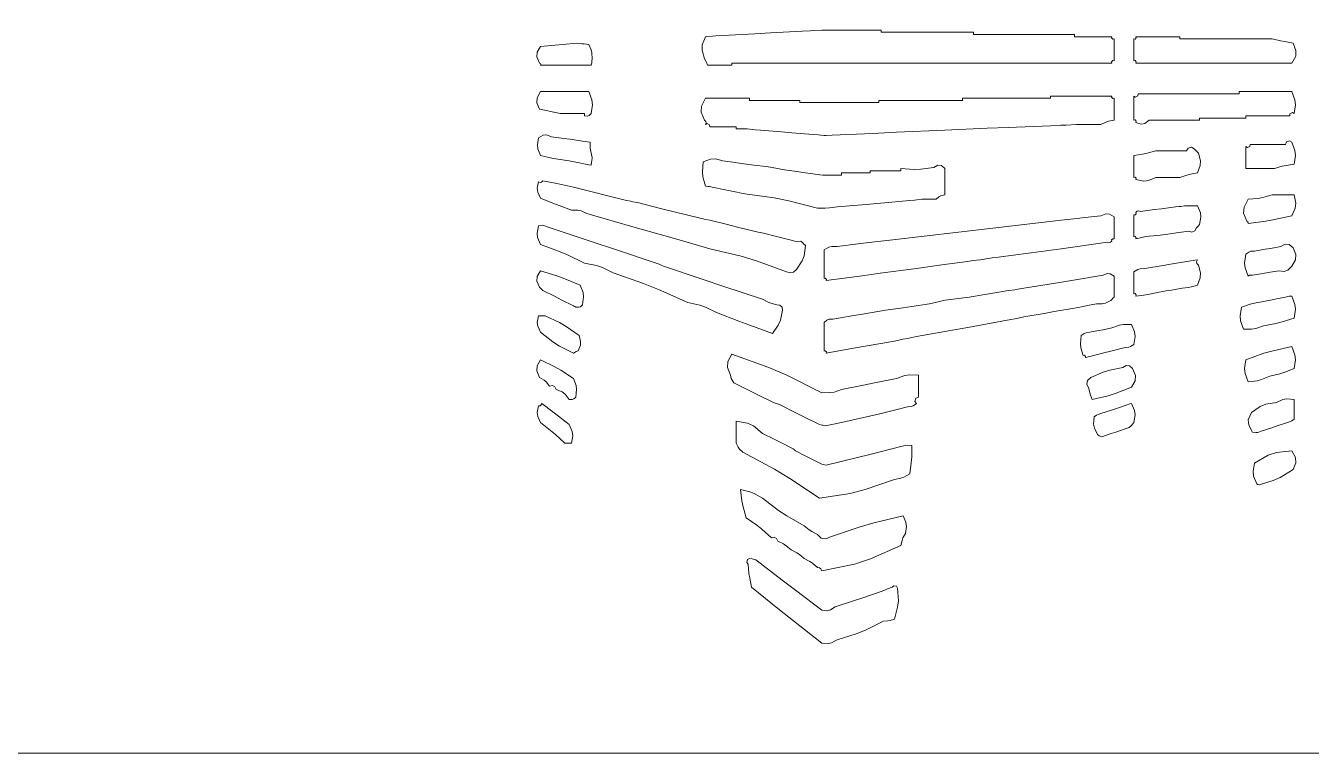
# Model space of a CAD drawing. Header units: millimetres. Extents: x 1333 to 359964, y -52803 to -5704.
# Drawn here: x 178313.28 to 178327.3, y -26401.55 to -26393.61 of the extents above; entities that cross this region are included whole.
import ezdxf

# ---------------------------------------------------------------- set-up
doc = ezdxf.new("R2010")
doc.units = ezdxf.units.MM
doc.header["$LTSCALE"] = 0.5
doc.layers.add('图框', color=7, linetype='Continuous', lineweight=18)
doc.layers.add('标注线', color=3, linetype='Continuous', lineweight=18)
doc.layers.add('打印', color=7, linetype='Continuous', lineweight=15, plot=False)
doc.layers.add('打印-禁用', color=7, linetype='Continuous', lineweight=15, plot=False)

# ---------------------------------------------------------------- blocks, each defined once
blk = doc.blocks.new('GZDEH零件A3图框V01版')
at = {"lineweight": 5}
for p, q in [((3130.106, -1838.586), (3129.761, -1838.605)), ((3130.193, -1838.581), (3130.106, -1838.586)), ((3130.236, -1838.579), (3130.193, -1838.581)), ((3130.322, -1838.574), (3130.236, -1838.579)), ((3130.581, -1838.574), (3130.322, -1838.574)), ((3130.71, -1838.574), (3130.581, -1838.574)), ((3130.969, -1838.574), (3130.71, -1838.574)), ((3130.969, -1838.584), (3130.969, -1838.574)), ((3130.969, -1838.588), (3130.969, -1838.584)), ((3130.969, -1838.598), (3130.969, -1838.588)), ((3127.65, -1838.718), (3127.491, -1838.732)), ((3127.702, -1838.723), (3127.65, -1838.718)), ((3127.729, -1838.725), (3127.702, -1838.723)), ((3127.781, -1838.73), (3127.729, -1838.725)), ((3127.806, -1838.789), (3127.781, -1838.73)), ((3129.052, -1838.646), (3129.018, -1838.736)), ((3129.128, -1838.64), (3129.052, -1838.646)), ((3129.167, -1838.638), (3129.128, -1838.64)), ((3129.243, -1838.634), (3129.167, -1838.638)), ((3129.589, -1838.615), (3129.243, -1838.634)), ((3129.761, -1838.605), (3129.589, -1838.615)), ((3131.372, -1838.598), (3130.969, -1838.598)), ((3131.573, -1838.598), (3131.372, -1838.598)), ((3131.976, -1838.598), (3131.573, -1838.598)), ((3131.976, -1838.608), (3131.976, -1838.598)), ((3131.976, -1838.612), (3131.976, -1838.608)), ((3131.976, -1838.622), (3131.976, -1838.612)), ((3132.417, -1838.622), (3131.976, -1838.622)), ((3132.637, -1838.622), (3132.417, -1838.622)), ((3133.078, -1838.622), (3132.637, -1838.622)), ((3133.078, -1838.631), (3133.078, -1838.622)), ((3133.078, -1838.636), (3133.078, -1838.631)), ((3133.078, -1838.646), (3133.078, -1838.636)), ((3133.241, -1838.646), (3133.078, -1838.646)), ((3133.323, -1838.646), (3133.241, -1838.646)), ((3133.486, -1838.646), (3133.323, -1838.646)), ((3133.483, -1838.659), (3133.486, -1838.646)), ((3133.496, -1838.672), (3133.483, -1838.659)), ((3133.51, -1838.67), (3133.496, -1838.672)), ((3133.51, -1838.766), (3133.51, -1838.67)), ((3133.739, -1838.672), (3133.725, -1838.67)), ((3133.725, -1838.67), (3133.725, -1838.766)), ((3133.752, -1838.659), (3133.739, -1838.672)), ((3133.941, -1838.646), (3133.749, -1838.646)), ((3133.749, -1838.646), (3133.752, -1838.659)), ((3134.037, -1838.646), (3133.941, -1838.646)), ((3134.229, -1838.646), (3134.037, -1838.646)), ((3134.229, -1838.655), (3134.229, -1838.646)), ((3134.229, -1838.66), (3134.229, -1838.655)), ((3134.229, -1838.67), (3134.229, -1838.66)), ((3134.631, -1838.67), (3134.229, -1838.67)), ((3134.833, -1838.67), (3134.631, -1838.67)), ((3135.235, -1838.67), (3134.833, -1838.67)), ((3135.326, -1838.69), (3135.235, -1838.67)), ((3135.372, -1838.699), (3135.326, -1838.69)), ((3135.463, -1838.718), (3135.372, -1838.699)), ((3135.495, -1838.798), (3135.463, -1838.718)), ((3127.217, -1838.815), (3127.213, -1838.867)), ((3127.213, -1838.867), (3127.242, -1838.933)), ((3127.254, -1838.754), (3127.217, -1838.815)), ((3127.412, -1838.739), (3127.254, -1838.754)), ((3127.491, -1838.732), (3127.412, -1838.739)), ((3127.813, -1838.822), (3127.806, -1838.789)), ((3127.817, -1838.886), (3127.813, -1838.822)), ((3129.018, -1838.736), (3129.016, -1838.793)), ((3129.016, -1838.793), (3129.04, -1838.886)), ((3133.51, -1838.814), (3133.51, -1838.766)), ((3133.51, -1838.909), (3133.51, -1838.814)), ((3133.725, -1838.766), (3133.725, -1838.814)), ((3133.725, -1838.814), (3133.725, -1838.909)), ((3135.451, -1838.933), (3135.492, -1838.857)), ((3135.492, -1838.857), (3135.495, -1838.798)), ((3127.242, -1838.933), (3127.251, -1838.939)), ((3127.251, -1838.939), (3127.256, -1838.947)), ((3127.256, -1838.947), (3127.254, -1838.957)), ((3127.254, -1838.957), (3127.475, -1838.957)), ((3127.475, -1838.957), (3127.585, -1838.957)), ((3127.585, -1838.957), (3127.805, -1838.957)), ((3127.805, -1838.957), (3127.811, -1838.929)), ((3127.811, -1838.929), (3127.814, -1838.914)), ((3127.814, -1838.914), (3127.817, -1838.886)), ((3129.04, -1838.886), (3129.056, -1838.913)), ((3129.056, -1838.913), (3129.063, -1838.928)), ((3129.063, -1838.928), (3129.076, -1838.957)), ((3129.076, -1838.957), (3129.181, -1838.957)), ((3129.181, -1838.957), (3129.234, -1838.957)), ((3129.234, -1838.957), (3129.339, -1838.957)), ((3129.339, -1838.943), (3129.339, -1838.933)), ((3129.339, -1838.933), (3130.998, -1838.933)), ((3129.339, -1838.948), (3129.339, -1838.943)), ((3129.339, -1838.957), (3129.339, -1838.948)), ((3130.998, -1838.933), (3131.827, -1838.933)), ((3131.827, -1838.933), (3133.486, -1838.933)), ((3133.483, -1838.92), (3133.496, -1838.907)), ((3133.486, -1838.933), (3133.483, -1838.92)), ((3133.496, -1838.907), (3133.51, -1838.909)), ((3133.725, -1838.909), (3133.739, -1838.907)), ((3133.739, -1838.907), (3133.752, -1838.92)), ((3133.752, -1838.92), (3133.749, -1838.933)), ((3133.749, -1838.933), (3134.43, -1838.933)), ((3134.43, -1838.933), (3134.77, -1838.933)), ((3134.77, -1838.933), (3135.451, -1838.933)), ((3127.254, -1839.245), (3127.216, -1839.312)), ((3127.465, -1839.245), (3127.254, -1839.245)), ((3127.57, -1839.245), (3127.465, -1839.245)), ((3127.781, -1839.245), (3127.57, -1839.245)), ((3127.814, -1839.336), (3127.781, -1839.245)), ((3133.771, -1839.29), (3133.744, -1839.304)), ((3133.773, -1839.269), (3133.771, -1839.29)), ((3134.214, -1839.269), (3133.773, -1839.269)), ((3134.435, -1839.269), (3134.214, -1839.269)), ((3134.876, -1839.269), (3134.435, -1839.269)), ((3135.106, -1839.245), (3134.876, -1839.245)), ((3134.876, -1839.245), (3134.876, -1839.255)), ((3134.876, -1839.255), (3134.876, -1839.259)), ((3134.876, -1839.259), (3134.876, -1839.269)), ((3135.221, -1839.245), (3135.106, -1839.245)), ((3135.451, -1839.245), (3135.221, -1839.245)), ((3135.483, -1839.336), (3135.451, -1839.245)), ((3127.216, -1839.312), (3127.213, -1839.366)), ((3127.213, -1839.366), (3127.242, -1839.437)), ((3127.805, -1839.485), (3127.819, -1839.389)), ((3127.819, -1839.389), (3127.814, -1839.336)), ((3129.008, -1839.402), (3129.004, -1839.467)), ((3129.052, -1839.317), (3129.008, -1839.402)), ((3129.243, -1839.317), (3129.052, -1839.317)), ((3129.339, -1839.317), (3129.243, -1839.317)), ((3129.531, -1839.317), (3129.339, -1839.317)), ((3129.531, -1839.327), (3129.531, -1839.317)), ((3129.531, -1839.331), (3129.531, -1839.327)), ((3129.531, -1839.341), (3129.531, -1839.331)), ((3129.752, -1839.341), (3129.531, -1839.341)), ((3129.862, -1839.341), (3129.752, -1839.341)), ((3130.082, -1839.341), (3129.862, -1839.341)), ((3130.082, -1839.351), (3130.082, -1839.341)), ((3130.082, -1839.355), (3130.082, -1839.351)), ((3130.082, -1839.365), (3130.082, -1839.355)), ((3130.427, -1839.365), (3130.082, -1839.365)), ((3130.6, -1839.365), (3130.427, -1839.365)), ((3130.945, -1839.365), (3130.6, -1839.365)), ((3131.309, -1839.341), (3130.945, -1839.341)), ((3130.945, -1839.341), (3130.945, -1839.351)), ((3130.945, -1839.351), (3130.945, -1839.355)), ((3130.945, -1839.355), (3130.945, -1839.365)), ((3131.492, -1839.341), (3131.309, -1839.341)), ((3131.856, -1839.341), (3131.492, -1839.341)), ((3132.239, -1839.317), (3131.856, -1839.317)), ((3131.856, -1839.317), (3131.856, -1839.327)), ((3131.856, -1839.327), (3131.856, -1839.331)), ((3131.856, -1839.331), (3131.856, -1839.341)), ((3132.431, -1839.317), (3132.239, -1839.317)), ((3132.815, -1839.317), (3132.431, -1839.317)), ((3133.083, -1839.293), (3132.815, -1839.293)), ((3132.815, -1839.293), (3132.815, -1839.303)), ((3132.815, -1839.303), (3132.815, -1839.307)), ((3132.815, -1839.307), (3132.815, -1839.317)), ((3133.217, -1839.293), (3133.083, -1839.293)), ((3133.486, -1839.293), (3133.217, -1839.293)), ((3133.483, -1839.306), (3133.486, -1839.293)), ((3133.496, -1839.319), (3133.483, -1839.306)), ((3133.51, -1839.317), (3133.496, -1839.319)), ((3133.51, -1839.413), (3133.51, -1839.317)), ((3133.51, -1839.461), (3133.51, -1839.413)), ((3133.744, -1839.304), (3133.725, -1839.293)), ((3133.725, -1839.293), (3133.725, -1839.398)), ((3133.725, -1839.398), (3133.725, -1839.451)), ((3135.475, -1839.485), (3135.489, -1839.389)), ((3135.489, -1839.389), (3135.483, -1839.336)), ((3127.242, -1839.437), (3127.333, -1839.455)), ((3127.333, -1839.455), (3127.379, -1839.465)), ((3127.379, -1839.465), (3127.47, -1839.485)), ((3127.47, -1839.485), (3127.575, -1839.485)), ((3127.575, -1839.485), (3127.628, -1839.485)), ((3127.628, -1839.485), (3127.733, -1839.485)), ((3127.733, -1839.485), (3127.733, -1839.494)), ((3127.733, -1839.494), (3127.733, -1839.499)), ((3127.733, -1839.499), (3127.733, -1839.509)), ((3127.733, -1839.509), (3127.764, -1839.512)), ((3127.764, -1839.512), (3127.783, -1839.506)), ((3127.783, -1839.506), (3127.805, -1839.485)), ((3129.004, -1839.467), (3129.04, -1839.557)), ((3129.04, -1839.557), (3129.055, -1839.569)), ((3129.055, -1839.569), (3129.059, -1839.586)), ((3133.42, -1839.578), (3133.45, -1839.568)), ((3133.45, -1839.568), (3133.51, -1839.557)), ((3133.51, -1839.557), (3133.51, -1839.461)), ((3133.725, -1839.451), (3133.725, -1839.557)), ((3133.725, -1839.557), (3133.739, -1839.554)), ((3133.739, -1839.554), (3133.752, -1839.567)), ((3133.752, -1839.567), (3133.749, -1839.581)), ((3133.846, -1839.591), (3133.893, -1839.557)), ((3133.893, -1839.557), (3134.114, -1839.557)), ((3134.114, -1839.557), (3134.224, -1839.557)), ((3134.224, -1839.557), (3134.444, -1839.557)), ((3134.444, -1839.542), (3134.444, -1839.533)), ((3134.444, -1839.533), (3134.646, -1839.533)), ((3134.444, -1839.547), (3134.444, -1839.542)), ((3134.444, -1839.557), (3134.444, -1839.547)), ((3134.646, -1839.533), (3134.746, -1839.533)), ((3134.746, -1839.533), (3134.948, -1839.533)), ((3134.948, -1839.518), (3134.948, -1839.509)), ((3134.948, -1839.509), (3135.139, -1839.509)), ((3134.948, -1839.523), (3134.948, -1839.518)), ((3134.948, -1839.533), (3134.948, -1839.523)), ((3135.139, -1839.509), (3135.235, -1839.509)), ((3135.235, -1839.509), (3135.427, -1839.509)), ((3135.427, -1839.509), (3135.429, -1839.487)), ((3135.429, -1839.487), (3135.457, -1839.474)), ((3135.457, -1839.474), (3135.475, -1839.485)), ((3129.059, -1839.586), (3129.052, -1839.605)), ((3129.052, -1839.605), (3129.07, -1839.594)), ((3129.07, -1839.594), (3129.097, -1839.607)), ((3129.097, -1839.607), (3129.1, -1839.629)), ((3129.1, -1839.629), (3129.215, -1839.629)), ((3129.215, -1839.629), (3129.272, -1839.629)), ((3129.272, -1839.629), (3129.387, -1839.629)), ((3129.387, -1839.629), (3129.387, -1839.638)), ((3129.387, -1839.638), (3129.387, -1839.643)), ((3129.387, -1839.643), (3129.387, -1839.652)), ((3129.387, -1839.652), (3129.435, -1839.652)), ((3129.435, -1839.652), (3129.459, -1839.652)), ((3129.459, -1839.652), (3129.507, -1839.652)), ((3129.507, -1839.652), (3129.565, -1839.657)), ((3129.565, -1839.657), (3129.593, -1839.66)), ((3129.593, -1839.66), (3129.651, -1839.664)), ((3129.651, -1839.664), (3129.881, -1839.684)), ((3129.881, -1839.684), (3129.996, -1839.693)), ((3129.996, -1839.693), (3130.226, -1839.712)), ((3130.226, -1839.712), (3130.284, -1839.717)), ((3130.346, -1839.724), (3130.873, -1839.7)), ((3130.873, -1839.7), (3131.137, -1839.688)), ((3131.137, -1839.688), (3131.664, -1839.664)), ((3131.664, -1839.664), (3132.124, -1839.645)), ((3132.124, -1839.645), (3132.354, -1839.636)), ((3132.354, -1839.636), (3132.815, -1839.617)), ((3132.815, -1839.617), (3132.93, -1839.612)), ((3132.93, -1839.612), (3132.987, -1839.609)), ((3132.987, -1839.609), (3133.102, -1839.605)), ((3133.102, -1839.605), (3133.208, -1839.605)), ((3133.208, -1839.605), (3133.26, -1839.605)), ((3133.26, -1839.605), (3133.366, -1839.605)), ((3133.366, -1839.605), (3133.42, -1839.578)), ((3133.749, -1839.581), (3133.805, -1839.598)), ((3133.805, -1839.598), (3133.846, -1839.591)), ((3127.23, -1839.748), (3127.218, -1839.825)), ((3127.218, -1839.825), (3127.223, -1839.869)), ((3127.28, -1839.719), (3127.23, -1839.748)), ((3127.32, -1839.715), (3127.28, -1839.719)), ((3127.374, -1839.736), (3127.32, -1839.715)), ((3127.508, -1839.756), (3127.374, -1839.736)), ((3127.575, -1839.765), (3127.508, -1839.756)), ((3127.709, -1839.784), (3127.575, -1839.765)), ((3127.743, -1839.789), (3127.709, -1839.784)), ((3127.76, -1839.792), (3127.743, -1839.789)), ((3127.793, -1839.796), (3127.76, -1839.792)), ((3127.796, -1839.864), (3127.793, -1839.796)), ((3130.284, -1839.717), (3130.312, -1839.72)), ((3130.312, -1839.72), (3130.37, -1839.724)), ((3130.356, -1839.724), (3130.346, -1839.724)), ((3130.36, -1839.724), (3130.356, -1839.724)), ((3130.37, -1839.724), (3130.36, -1839.724)), ((3134.354, -1839.852), (3134.318, -1839.862)), ((3134.384, -1839.868), (3134.354, -1839.852)), ((3134.966, -1839.855), (3134.948, -1839.844)), ((3134.948, -1839.844), (3134.948, -1839.94)), ((3134.993, -1839.842), (3134.966, -1839.855)), ((3134.996, -1839.82), (3134.993, -1839.842)), ((3135.149, -1839.82), (3134.996, -1839.82)), ((3135.226, -1839.82), (3135.149, -1839.82)), ((3135.379, -1839.82), (3135.226, -1839.82)), ((3135.39, -1839.792), (3135.379, -1839.82)), ((3135.426, -1839.78), (3135.39, -1839.792)), ((3135.451, -1839.796), (3135.426, -1839.78)), ((3135.483, -1839.887), (3135.451, -1839.796)), ((3127.223, -1839.869), (3127.254, -1839.94)), ((3127.254, -1839.94), (3127.377, -1839.97)), ((3127.377, -1839.97), (3127.44, -1839.982)), ((3127.44, -1839.982), (3127.566, -1840)), ((3127.801, -1839.898), (3127.796, -1839.864)), ((3127.817, -1839.964), (3127.801, -1839.898)), ((3127.812, -1839.998), (3127.817, -1839.964)), ((3129.108, -1839.98), (3129.028, -1840.012)), ((3129.16, -1839.977), (3129.108, -1839.98)), ((3129.243, -1840), (3129.16, -1839.977)), ((3133.822, -1839.926), (3133.725, -1839.94)), ((3133.725, -1839.94), (3133.725, -1840.036)), ((3133.87, -1839.917), (3133.822, -1839.926)), ((3133.965, -1839.892), (3133.87, -1839.917)), ((3134.099, -1839.892), (3133.965, -1839.892)), ((3134.166, -1839.892), (3134.099, -1839.892)), ((3134.301, -1839.892), (3134.166, -1839.892)), ((3134.318, -1839.862), (3134.301, -1839.892)), ((3134.404, -1839.887), (3134.384, -1839.868)), ((3134.413, -1839.897), (3134.404, -1839.887)), ((3134.432, -1839.916), (3134.413, -1839.897)), ((3134.454, -1840), (3134.432, -1839.916)), ((3134.948, -1839.94), (3134.948, -1839.988)), ((3134.948, -1839.988), (3134.948, -1840.084)), ((3135.475, -1840.036), (3135.489, -1839.941)), ((3135.489, -1839.941), (3135.483, -1839.887)), ((3127.566, -1840), (3127.638, -1840.014)), ((3127.638, -1840.014), (3127.674, -1840.022)), ((3127.674, -1840.022), (3127.745, -1840.036)), ((3127.745, -1840.036), (3127.769, -1840.041)), ((3127.769, -1840.041), (3127.781, -1840.043)), ((3127.781, -1840.043), (3127.805, -1840.048)), ((3127.805, -1840.048), (3127.81, -1840.014)), ((3127.81, -1840.014), (3127.812, -1839.998)), ((3129.028, -1840.012), (3129.02, -1840.118)), ((3129.02, -1840.118), (3129.025, -1840.173)), ((3129.378, -1840.019), (3129.243, -1840)), ((3129.445, -1840.029), (3129.378, -1840.019)), ((3129.579, -1840.048), (3129.445, -1840.029)), ((3129.714, -1840.063), (3129.579, -1840.048)), ((3129.781, -1840.073), (3129.714, -1840.063)), ((3129.915, -1840.096), (3129.781, -1840.073)), ((3130.049, -1840.115), (3129.915, -1840.096)), ((3130.116, -1840.125), (3130.049, -1840.115)), ((3130.25, -1840.144), (3130.116, -1840.125)), ((3130.662, -1840.132), (3130.538, -1840.132)), ((3130.538, -1840.132), (3130.538, -1840.141)), ((3130.725, -1840.132), (3130.662, -1840.132)), ((3130.849, -1840.132), (3130.725, -1840.132)), ((3130.983, -1840.108), (3130.849, -1840.108)), ((3130.849, -1840.108), (3130.849, -1840.117)), ((3130.849, -1840.117), (3130.849, -1840.122)), ((3130.849, -1840.122), (3130.849, -1840.132)), ((3131.051, -1840.108), (3130.983, -1840.108)), ((3131.185, -1840.108), (3131.051, -1840.108)), ((3131.328, -1840.094), (3131.185, -1840.084)), ((3131.185, -1840.084), (3131.185, -1840.093)), ((3131.185, -1840.093), (3131.185, -1840.098)), ((3131.185, -1840.098), (3131.185, -1840.108)), ((3131.402, -1840.092), (3131.328, -1840.094)), ((3131.544, -1840.072), (3131.402, -1840.092)), ((3131.586, -1840.048), (3131.544, -1840.072)), ((3131.628, -1840.052), (3131.586, -1840.048)), ((3131.664, -1840.084), (3131.628, -1840.052)), ((3131.664, -1840.199), (3131.664, -1840.084)), ((3133.725, -1840.036), (3133.725, -1840.084)), ((3133.725, -1840.084), (3133.725, -1840.18)), ((3134.343, -1840.145), (3134.42, -1840.132)), ((3134.42, -1840.132), (3134.451, -1840.051)), ((3134.451, -1840.051), (3134.454, -1840)), ((3134.948, -1840.084), (3135.072, -1840.084)), ((3135.072, -1840.084), (3135.135, -1840.084)), ((3135.135, -1840.084), (3135.259, -1840.084)), ((3135.259, -1840.084), (3135.344, -1840.059)), ((3135.344, -1840.059), (3135.388, -1840.05)), ((3135.388, -1840.05), (3135.475, -1840.036)), ((3127.23, -1840.228), (3127.217, -1840.299)), ((3127.248, -1840.235), (3127.23, -1840.228)), ((3127.265, -1840.231), (3127.248, -1840.235)), ((3127.278, -1840.216), (3127.265, -1840.231)), ((3127.413, -1840.243), (3127.278, -1840.216)), ((3127.48, -1840.258), (3127.413, -1840.243)), ((3127.614, -1840.288), (3127.48, -1840.258)), ((3129.025, -1840.173), (3129.052, -1840.276)), ((3130.284, -1840.149), (3130.25, -1840.144)), ((3130.3, -1840.151), (3130.284, -1840.149)), ((3130.334, -1840.156), (3130.3, -1840.151)), ((3130.415, -1840.156), (3130.334, -1840.156)), ((3130.456, -1840.156), (3130.415, -1840.156)), ((3130.538, -1840.156), (3130.456, -1840.156)), ((3130.538, -1840.141), (3130.538, -1840.146)), ((3130.538, -1840.146), (3130.538, -1840.156)), ((3131.664, -1840.256), (3131.664, -1840.199)), ((3131.664, -1840.372), (3131.664, -1840.256)), ((3133.725, -1840.18), (3133.739, -1840.178)), ((3133.739, -1840.178), (3133.752, -1840.19)), ((3133.752, -1840.19), (3133.749, -1840.204)), ((3133.749, -1840.204), (3133.834, -1840.221)), ((3133.834, -1840.221), (3133.886, -1840.215)), ((3133.886, -1840.215), (3133.965, -1840.18)), ((3133.965, -1840.18), (3134.071, -1840.18)), ((3134.071, -1840.18), (3134.123, -1840.18)), ((3134.123, -1840.18), (3134.229, -1840.18)), ((3134.229, -1840.18), (3134.304, -1840.155)), ((3134.304, -1840.155), (3134.343, -1840.145)), ((3127.217, -1840.299), (3127.223, -1840.342)), ((3127.223, -1840.342), (3127.254, -1840.407)), ((3127.254, -1840.407), (3127.388, -1840.461)), ((3127.844, -1840.345), (3127.614, -1840.288)), ((3127.959, -1840.374), (3127.844, -1840.345)), ((3128.189, -1840.431), (3127.959, -1840.374)), ((3129.052, -1840.276), (3129.081, -1840.278)), ((3129.081, -1840.278), (3129.095, -1840.281)), ((3129.095, -1840.281), (3129.124, -1840.288)), ((3129.124, -1840.288), (3129.267, -1840.316)), ((3129.267, -1840.316), (3129.339, -1840.331)), ((3129.339, -1840.331), (3129.483, -1840.36)), ((3129.483, -1840.36), (3129.803, -1840.403)), ((3129.803, -1840.403), (3129.962, -1840.435)), ((3131.568, -1840.419), (3131.6, -1840.391)), ((3131.6, -1840.391), (3131.622, -1840.38)), ((3131.622, -1840.38), (3131.664, -1840.372)), ((3135.078, -1840.41), (3134.972, -1840.419)), ((3135.132, -1840.4), (3135.078, -1840.41)), ((3135.235, -1840.372), (3135.132, -1840.4)), ((3135.331, -1840.372), (3135.235, -1840.372)), ((3135.379, -1840.372), (3135.331, -1840.372)), ((3135.475, -1840.372), (3135.379, -1840.372)), ((3135.492, -1840.462), (3135.475, -1840.372)), ((3127.388, -1840.461), (3127.455, -1840.487)), ((3127.455, -1840.487), (3127.59, -1840.539)), ((3127.59, -1840.539), (3127.658, -1840.536)), ((3127.658, -1840.536), (3127.696, -1840.544)), ((3127.696, -1840.544), (3127.757, -1840.575)), ((3128.237, -1840.441), (3128.189, -1840.431)), ((3128.261, -1840.446), (3128.237, -1840.441)), ((3128.309, -1840.455), (3128.261, -1840.446)), ((3128.577, -1840.523), (3128.309, -1840.455)), ((3128.711, -1840.556), (3128.577, -1840.523)), ((3129.962, -1840.435), (3130.274, -1840.515)), ((3130.274, -1840.515), (3130.36, -1840.516)), ((3130.36, -1840.516), (3130.404, -1840.513)), ((3130.404, -1840.513), (3130.49, -1840.503)), ((3130.49, -1840.503), (3130.806, -1840.475)), ((3130.806, -1840.475), (3130.964, -1840.46)), ((3130.964, -1840.46), (3131.281, -1840.431)), ((3131.281, -1840.431), (3131.333, -1840.427)), ((3131.333, -1840.427), (3131.36, -1840.424)), ((3131.36, -1840.424), (3131.412, -1840.419)), ((3131.412, -1840.419), (3131.475, -1840.419)), ((3131.475, -1840.419), (3131.506, -1840.419)), ((3131.506, -1840.419), (3131.568, -1840.419)), ((3133.762, -1840.548), (3133.749, -1840.563)), ((3133.779, -1840.544), (3133.762, -1840.548)), ((3133.797, -1840.551), (3133.779, -1840.544)), ((3133.951, -1840.532), (3133.797, -1840.551)), ((3134.027, -1840.523), (3133.951, -1840.532)), ((3134.181, -1840.503), (3134.027, -1840.523)), ((3134.219, -1840.499), (3134.181, -1840.503)), ((3134.238, -1840.496), (3134.219, -1840.499)), ((3134.277, -1840.491), (3134.238, -1840.496)), ((3134.334, -1840.491), (3134.277, -1840.491)), ((3134.363, -1840.491), (3134.334, -1840.491)), ((3134.42, -1840.491), (3134.363, -1840.491)), ((3134.452, -1840.567), (3134.42, -1840.491)), ((3134.928, -1840.505), (3134.924, -1840.57)), ((3134.972, -1840.419), (3134.928, -1840.505)), ((3135.451, -1840.599), (3135.486, -1840.515)), ((3135.486, -1840.515), (3135.492, -1840.462)), ((3127.757, -1840.575), (3127.959, -1840.632)), ((3127.959, -1840.632), (3128.06, -1840.66)), ((3128.06, -1840.66), (3128.261, -1840.719)), ((3128.98, -1840.623), (3128.711, -1840.556)), ((3129.028, -1840.633), (3128.98, -1840.623)), ((3129.052, -1840.638), (3129.028, -1840.633)), ((3129.1, -1840.647), (3129.052, -1840.638)), ((3129.291, -1840.695), (3129.1, -1840.647)), ((3132.934, -1840.647), (3132.187, -1840.735)), ((3133.107, -1840.628), (3132.934, -1840.647)), ((3133.193, -1840.618), (3133.107, -1840.628)), ((3133.366, -1840.599), (3133.193, -1840.618)), ((3133.42, -1840.579), (3133.366, -1840.599)), ((3133.46, -1840.582), (3133.42, -1840.579)), ((3133.51, -1840.611), (3133.46, -1840.582)), ((3133.51, -1840.707), (3133.51, -1840.611)), ((3133.739, -1840.59), (3133.725, -1840.587)), ((3133.725, -1840.587), (3133.725, -1840.683)), ((3133.725, -1840.683), (3133.725, -1840.731)), ((3133.752, -1840.577), (3133.739, -1840.59)), ((3133.749, -1840.563), (3133.752, -1840.577)), ((3134.444, -1840.695), (3134.458, -1840.614)), ((3134.458, -1840.614), (3134.452, -1840.567)), ((3134.924, -1840.57), (3134.96, -1840.659)), ((3134.96, -1840.659), (3134.969, -1840.664)), ((3134.969, -1840.664), (3134.973, -1840.672)), ((3134.972, -1840.683), (3135.165, -1840.658)), ((3134.973, -1840.672), (3134.972, -1840.683)), ((3135.165, -1840.658), (3135.261, -1840.641)), ((3135.261, -1840.641), (3135.451, -1840.599)), ((3127.23, -1840.707), (3127.215, -1840.788)), ((3127.215, -1840.788), (3127.22, -1840.836)), ((3127.269, -1840.703), (3127.23, -1840.707)), ((3127.29, -1840.706), (3127.269, -1840.703)), ((3127.326, -1840.719), (3127.29, -1840.706)), ((3127.815, -1840.882), (3127.326, -1840.719)), ((3128.261, -1840.719), (3128.597, -1840.813)), ((3128.597, -1840.813), (3128.765, -1840.861)), ((3129.387, -1840.719), (3129.291, -1840.695)), ((3129.579, -1840.767), (3129.387, -1840.719)), ((3129.627, -1840.777), (3129.579, -1840.767)), ((3129.651, -1840.781), (3129.627, -1840.777)), ((3129.699, -1840.791), (3129.651, -1840.781)), ((3129.814, -1840.82), (3129.699, -1840.791)), ((3129.871, -1840.834), (3129.814, -1840.82)), ((3129.986, -1840.863), (3129.871, -1840.834)), ((3131.813, -1840.778), (3131.065, -1840.863)), ((3132.187, -1840.735), (3131.813, -1840.778)), ((3133.51, -1840.755), (3133.51, -1840.707)), ((3133.51, -1840.851), (3133.51, -1840.755)), ((3133.725, -1840.731), (3133.725, -1840.827)), ((3133.725, -1840.827), (3133.739, -1840.825)), ((3133.739, -1840.825), (3133.752, -1840.838)), ((3133.749, -1840.851), (3133.844, -1840.828)), ((3133.844, -1840.828), (3133.892, -1840.821)), ((3133.892, -1840.821), (3133.989, -1840.815)), ((3133.989, -1840.815), (3134.123, -1840.796)), ((3134.123, -1840.796), (3134.19, -1840.786)), ((3134.19, -1840.786), (3134.325, -1840.767)), ((3134.325, -1840.767), (3134.359, -1840.779)), ((3134.359, -1840.779), (3134.393, -1840.764)), ((3134.393, -1840.764), (3134.408, -1840.731)), ((3134.408, -1840.731), (3134.423, -1840.717)), ((3134.423, -1840.717), (3134.43, -1840.709)), ((3134.43, -1840.709), (3134.444, -1840.695)), ((3127.22, -1840.836), (3127.254, -1840.911)), ((3127.254, -1840.911), (3127.449, -1840.984)), ((3128.059, -1840.964), (3127.815, -1840.882)), ((3128.548, -1841.127), (3128.059, -1840.964)), ((3128.765, -1840.861), (3129.1, -1840.959)), ((3129.1, -1840.959), (3129.441, -1841.039)), ((3130.028, -1840.875), (3129.986, -1840.863)), ((3130.051, -1840.878), (3130.028, -1840.875)), ((3130.094, -1840.875), (3130.051, -1840.878)), ((3130.113, -1840.894), (3130.094, -1840.875)), ((3130.123, -1840.904), (3130.113, -1840.894)), ((3130.142, -1840.923), (3130.123, -1840.904)), ((3130.128, -1841.034), (3130.142, -1840.923)), ((3130.398, -1840.942), (3130.346, -1840.971)), ((3130.346, -1840.971), (3130.346, -1841.095)), ((3130.43, -1840.933), (3130.398, -1840.942)), ((3130.49, -1840.935), (3130.43, -1840.933)), ((3130.72, -1840.906), (3130.49, -1840.935)), ((3130.835, -1840.892), (3130.72, -1840.906)), ((3131.065, -1840.863), (3130.835, -1840.892)), ((3132.714, -1840.987), (3132.934, -1840.959)), ((3132.934, -1840.959), (3133.136, -1840.93)), ((3133.136, -1840.93), (3133.236, -1840.916)), ((3133.236, -1840.916), (3133.438, -1840.887)), ((3133.438, -1840.887), (3133.457, -1840.891)), ((3133.457, -1840.891), (3133.471, -1840.888)), ((3133.471, -1840.888), (3133.486, -1840.875)), ((3133.483, -1840.861), (3133.496, -1840.849)), ((3133.486, -1840.875), (3133.483, -1840.861)), ((3133.496, -1840.849), (3133.51, -1840.851)), ((3133.752, -1840.838), (3133.749, -1840.851)), ((3135.159, -1840.964), (3135.044, -1840.983)), ((3135.216, -1840.954), (3135.159, -1840.964)), ((3135.331, -1840.935), (3135.216, -1840.954)), ((3135.378, -1840.909), (3135.331, -1840.935)), ((3135.422, -1840.913), (3135.378, -1840.909)), ((3135.463, -1840.947), (3135.422, -1840.913)), ((3135.494, -1841.022), (3135.463, -1840.947)), ((3127.449, -1840.984), (3127.546, -1841.024)), ((3127.546, -1841.024), (3127.733, -1841.115)), ((3127.733, -1841.115), (3127.863, -1841.14)), ((3129.441, -1841.039), (3129.61, -1841.09)), ((3129.61, -1841.09), (3129.938, -1841.21)), ((3130.046, -1841.186), (3130.107, -1841.092)), ((3130.107, -1841.092), (3130.128, -1841.034)), ((3130.346, -1841.095), (3130.346, -1841.158)), ((3131.655, -1841.131), (3131.856, -1841.103)), ((3131.856, -1841.103), (3131.933, -1841.093)), ((3131.933, -1841.093), (3131.971, -1841.088)), ((3131.971, -1841.088), (3132.048, -1841.079)), ((3132.048, -1841.079), (3132.182, -1841.059)), ((3132.182, -1841.059), (3132.249, -1841.05)), ((3132.249, -1841.05), (3132.383, -1841.031)), ((3132.383, -1841.031), (3132.604, -1841.002)), ((3132.604, -1841.002), (3132.714, -1840.987)), ((3134.349, -1841.091), (3134.147, -1841.124)), ((3134.377, -1841.086), (3134.349, -1841.091)), ((3134.392, -1841.083), (3134.377, -1841.086)), ((3134.42, -1841.079), (3134.392, -1841.083)), ((3134.411, -1841.101), (3134.42, -1841.079)), ((3134.415, -1841.121), (3134.411, -1841.101)), ((3134.948, -1841.019), (3134.934, -1841.114)), ((3134.934, -1841.114), (3134.939, -1841.168)), ((3134.98, -1840.994), (3134.948, -1841.019)), ((3135.003, -1840.985), (3134.98, -1840.994)), ((3135.044, -1840.983), (3135.003, -1840.985)), ((3135.451, -1841.15), (3135.491, -1841.079)), ((3135.491, -1841.079), (3135.494, -1841.022)), ((3127.254, -1841.198), (3127.217, -1841.26)), ((3127.429, -1841.253), (3127.254, -1841.198)), ((3127.516, -1841.285), (3127.429, -1841.253)), ((3127.863, -1841.14), (3127.927, -1841.163)), ((3127.927, -1841.163), (3128.045, -1841.222)), ((3128.045, -1841.222), (3128.377, -1841.337)), ((3128.568, -1841.136), (3128.548, -1841.127)), ((3128.577, -1841.141), (3128.568, -1841.136)), ((3128.596, -1841.15), (3128.577, -1841.141)), ((3129.028, -1841.294), (3128.596, -1841.15)), ((3129.938, -1841.21), (3129.981, -1841.221)), ((3129.981, -1841.221), (3130.012, -1841.214)), ((3130.012, -1841.214), (3130.046, -1841.186)), ((3130.346, -1841.158), (3130.346, -1841.282)), ((3130.37, -1841.306), (3130.763, -1841.253)), ((3130.763, -1841.253), (3130.959, -1841.226)), ((3130.959, -1841.226), (3131.353, -1841.174)), ((3131.353, -1841.174), (3131.554, -1841.146)), ((3131.554, -1841.146), (3131.655, -1841.131)), ((3133.39, -1841.246), (3133.045, -1841.304)), ((3133.435, -1841.229), (3133.39, -1841.246)), ((3133.469, -1841.232), (3133.435, -1841.229)), ((3133.51, -1841.258), (3133.469, -1841.232)), ((3133.768, -1841.184), (3133.725, -1841.21)), ((3133.725, -1841.21), (3133.725, -1841.306)), ((3133.795, -1841.176), (3133.768, -1841.184)), ((3133.845, -1841.174), (3133.795, -1841.176)), ((3134.047, -1841.141), (3133.845, -1841.174)), ((3134.147, -1841.124), (3134.047, -1841.141)), ((3134.432, -1841.138), (3134.415, -1841.121)), ((3134.454, -1841.222), (3134.432, -1841.138)), ((3134.451, -1841.274), (3134.454, -1841.222)), ((3134.939, -1841.168), (3134.972, -1841.258)), ((3134.972, -1841.258), (3134.988, -1841.248)), ((3134.988, -1841.248), (3135, -1841.245)), ((3135, -1841.245), (3135.02, -1841.246)), ((3135.02, -1841.246), (3135.135, -1841.227)), ((3135.135, -1841.227), (3135.192, -1841.218)), ((3135.192, -1841.218), (3135.307, -1841.198)), ((3135.307, -1841.198), (3135.368, -1841.205)), ((3135.368, -1841.205), (3135.407, -1841.192)), ((3135.407, -1841.192), (3135.451, -1841.15)), ((3127.217, -1841.26), (3127.213, -1841.312)), ((3127.213, -1841.312), (3127.242, -1841.378)), ((3127.242, -1841.378), (3127.256, -1841.393)), ((3127.256, -1841.393), (3127.264, -1841.4)), ((3127.686, -1841.354), (3127.516, -1841.285)), ((3127.718, -1841.435), (3127.686, -1841.354)), ((3128.377, -1841.337), (3128.54, -1841.402)), ((3129.243, -1841.366), (3129.028, -1841.294)), ((3129.675, -1841.51), (3129.243, -1841.366)), ((3130.346, -1841.282), (3130.359, -1841.28)), ((3130.359, -1841.28), (3130.372, -1841.293)), ((3130.372, -1841.293), (3130.37, -1841.306)), ((3132.527, -1841.39), (3132.46, -1841.4)), ((3132.872, -1841.333), (3132.527, -1841.39)), ((3133.045, -1841.304), (3132.872, -1841.333)), ((3133.51, -1841.349), (3133.51, -1841.258)), ((3133.51, -1841.395), (3133.51, -1841.349)), ((3133.51, -1841.486), (3133.51, -1841.395)), ((3133.725, -1841.306), (3133.725, -1841.354)), ((3133.725, -1841.354), (3133.725, -1841.45)), ((3134.138, -1841.409), (3134.253, -1841.39)), ((3134.253, -1841.39), (3134.321, -1841.38)), ((3134.321, -1841.38), (3134.354, -1841.373)), ((3134.354, -1841.373), (3134.42, -1841.354)), ((3134.42, -1841.354), (3134.451, -1841.274)), ((3127.264, -1841.4), (3127.278, -1841.414)), ((3127.278, -1841.414), (3127.412, -1841.481)), ((3127.412, -1841.481), (3127.479, -1841.515)), ((3127.479, -1841.515), (3127.614, -1841.582)), ((3127.709, -1841.57), (3127.723, -1841.484)), ((3127.723, -1841.484), (3127.718, -1841.435)), ((3128.54, -1841.402), (3128.86, -1841.546)), ((3129.735, -1841.54), (3129.675, -1841.51)), ((3131.667, -1841.521), (3131.496, -1841.558)), ((3131.754, -1841.507), (3131.667, -1841.521)), ((3131.928, -1841.486), (3131.754, -1841.507)), ((3132.1, -1841.457), (3131.928, -1841.486)), ((3132.187, -1841.443), (3132.1, -1841.457)), ((3132.359, -1841.414), (3132.187, -1841.443)), ((3132.426, -1841.405), (3132.359, -1841.414)), ((3132.46, -1841.4), (3132.426, -1841.405)), ((3133.417, -1841.551), (3133.474, -1841.522)), ((3133.474, -1841.522), (3133.488, -1841.508)), ((3133.488, -1841.508), (3133.495, -1841.5)), ((3133.495, -1841.5), (3133.51, -1841.486)), ((3133.725, -1841.45), (3133.739, -1841.448)), ((3133.739, -1841.448), (3133.752, -1841.461)), ((3133.752, -1841.461), (3133.749, -1841.474)), ((3133.749, -1841.474), (3133.836, -1841.466)), ((3133.836, -1841.466), (3133.88, -1841.459)), ((3133.88, -1841.459), (3133.965, -1841.438)), ((3133.965, -1841.438), (3134.08, -1841.419)), ((3134.08, -1841.419), (3134.138, -1841.409)), ((3135.139, -1841.534), (3135.042, -1841.551)), ((3135.235, -1841.515), (3135.139, -1841.534)), ((3135.283, -1841.505), (3135.235, -1841.515)), ((3135.379, -1841.486), (3135.283, -1841.505)), ((3135.407, -1841.479), (3135.379, -1841.486)), ((3135.422, -1841.477), (3135.407, -1841.479)), ((3135.451, -1841.474), (3135.422, -1841.477)), ((3135.483, -1841.565), (3135.451, -1841.474)), ((3127.614, -1841.582), (3127.623, -1841.587)), ((3127.623, -1841.587), (3127.628, -1841.589)), ((3127.628, -1841.589), (3127.638, -1841.594)), ((3127.638, -1841.594), (3127.668, -1841.597)), ((3127.668, -1841.597), (3127.687, -1841.591)), ((3127.687, -1841.591), (3127.709, -1841.57)), ((3128.86, -1841.546), (3128.989, -1841.572)), ((3128.989, -1841.572), (3129.054, -1841.594)), ((3129.054, -1841.594), (3129.172, -1841.654)), ((3129.172, -1841.654), (3129.415, -1841.747)), ((3129.766, -1841.552), (3129.735, -1841.54)), ((3129.831, -1841.57), (3129.766, -1841.552)), ((3129.864, -1841.572), (3129.831, -1841.57)), ((3129.889, -1841.596), (3129.864, -1841.572)), ((3129.871, -1841.738), (3129.891, -1841.63)), ((3129.891, -1841.63), (3129.889, -1841.596)), ((3130.787, -1841.668), (3130.672, -1841.687)), ((3131.017, -1841.63), (3130.787, -1841.668)), ((3131.209, -1841.602), (3131.017, -1841.63)), ((3131.305, -1841.587), (3131.209, -1841.602)), ((3131.496, -1841.558), (3131.305, -1841.587)), ((3132.527, -1841.702), (3132.747, -1841.663)), ((3132.747, -1841.663), (3132.858, -1841.644)), ((3132.858, -1841.644), (3133.078, -1841.606)), ((3133.078, -1841.606), (3133.174, -1841.587)), ((3133.174, -1841.587), (3133.222, -1841.577)), ((3133.222, -1841.577), (3133.318, -1841.558)), ((3133.318, -1841.558), (3133.382, -1841.559)), ((3133.382, -1841.559), (3133.417, -1841.551)), ((3134.9, -1841.594), (3134.886, -1841.689)), ((3134.994, -1841.563), (3134.9, -1841.594)), ((3135.042, -1841.551), (3134.994, -1841.563)), ((3135.475, -1841.714), (3135.489, -1841.618)), ((3135.489, -1841.618), (3135.483, -1841.565)), ((3127.23, -1841.69), (3127.217, -1841.761)), ((3127.217, -1841.761), (3127.223, -1841.804)), ((3127.223, -1841.804), (3127.254, -1841.87)), ((3127.259, -1841.69), (3127.23, -1841.69)), ((3127.273, -1841.69), (3127.259, -1841.69)), ((3127.302, -1841.69), (3127.273, -1841.69)), ((3127.458, -1841.762), (3127.302, -1841.69)), ((3127.533, -1841.806), (3127.458, -1841.762)), ((3127.674, -1841.905), (3127.533, -1841.806)), ((3129.415, -1841.747), (3129.537, -1841.792)), ((3129.537, -1841.792), (3129.783, -1841.881)), ((3129.783, -1841.881), (3129.847, -1841.793)), ((3129.847, -1841.793), (3129.871, -1841.738)), ((3130.378, -1841.737), (3130.346, -1841.762)), ((3130.346, -1841.762), (3130.346, -1841.886)), ((3130.401, -1841.728), (3130.378, -1841.737)), ((3130.442, -1841.726), (3130.401, -1841.728)), ((3130.672, -1841.687), (3130.442, -1841.726)), ((3131.913, -1841.817), (3132.287, -1841.75)), ((3132.287, -1841.75), (3132.383, -1841.73)), ((3132.383, -1841.73), (3132.431, -1841.721)), ((3132.431, -1841.721), (3132.527, -1841.702)), ((3133.569, -1841.793), (3133.486, -1841.822)), ((3133.614, -1841.786), (3133.569, -1841.793)), ((3133.701, -1841.786), (3133.614, -1841.786)), ((3133.734, -1841.866), (3133.701, -1841.786)), ((3134.886, -1841.689), (3134.891, -1841.743)), ((3134.891, -1841.743), (3134.924, -1841.834)), ((3135.058, -1841.829), (3135.139, -1841.798)), ((3135.139, -1841.798), (3135.275, -1841.772)), ((3135.275, -1841.772), (3135.343, -1841.755)), ((3135.343, -1841.755), (3135.475, -1841.714)), ((3127.254, -1841.87), (3127.387, -1841.975)), ((3127.69, -1841.971), (3127.674, -1841.905)), ((3130.346, -1841.886), (3130.346, -1841.949)), ((3130.346, -1841.949), (3130.346, -1842.073)), ((3131.113, -1841.965), (3131.209, -1841.946)), ((3131.209, -1841.946), (3131.257, -1841.937)), ((3131.257, -1841.937), (3131.353, -1841.917)), ((3131.353, -1841.917), (3131.726, -1841.85)), ((3131.726, -1841.85), (3131.913, -1841.817)), ((3133.15, -1841.905), (3133.144, -1841.992)), ((3133.184, -1841.882), (3133.15, -1841.905)), ((3133.205, -1841.874), (3133.184, -1841.882)), ((3133.246, -1841.87), (3133.205, -1841.874)), ((3133.342, -1841.85), (3133.246, -1841.87)), ((3133.39, -1841.841), (3133.342, -1841.85)), ((3133.486, -1841.822), (3133.39, -1841.841)), ((3133.725, -1842.001), (3133.739, -1841.916)), ((3133.739, -1841.916), (3133.734, -1841.866)), ((3134.924, -1841.834), (3135.011, -1841.836)), ((3135.011, -1841.836), (3135.058, -1841.829)), ((3127.387, -1841.975), (3127.461, -1842.022)), ((3127.461, -1842.022), (3127.614, -1842.097)), ((3127.614, -1842.097), (3127.631, -1842.085)), ((3127.631, -1842.085), (3127.641, -1842.08)), ((3127.641, -1842.08), (3127.662, -1842.073)), ((3127.662, -1842.073), (3127.687, -1842.011)), ((3127.687, -1842.011), (3127.69, -1841.971)), ((3130.346, -1842.073), (3130.359, -1842.071)), ((3130.359, -1842.071), (3130.372, -1842.084)), ((3130.37, -1842.097), (3130.667, -1842.044)), ((3130.372, -1842.084), (3130.37, -1842.097)), ((3130.667, -1842.044), (3130.816, -1842.017)), ((3130.816, -1842.017), (3131.113, -1841.965)), ((3133.144, -1841.992), (3133.149, -1842.038)), ((3133.149, -1842.038), (3133.174, -1842.121)), ((3133.246, -1842.133), (3133.399, -1842.095)), ((3133.399, -1842.095), (3133.476, -1842.076)), ((3133.476, -1842.076), (3133.63, -1842.037)), ((3133.63, -1842.037), (3133.67, -1842.032)), ((3133.67, -1842.032), (3133.691, -1842.024)), ((3133.691, -1842.024), (3133.725, -1842.001)), ((3135.247, -1842.07), (3135.145, -1842.099)), ((3135.451, -1842.025), (3135.247, -1842.07)), ((3135.483, -1842.116), (3135.451, -1842.025)), ((3127.216, -1842.236), (3127.213, -1842.29)), ((3127.254, -1842.169), (3127.216, -1842.236)), ((3127.403, -1842.242), (3127.254, -1842.169)), ((3129.296, -1842.189), (3129.293, -1842.253)), ((3129.339, -1842.109), (3129.296, -1842.189)), ((3129.742, -1842.254), (3129.339, -1842.109)), ((3133.174, -1842.121), (3133.187, -1842.119)), ((3133.187, -1842.119), (3133.2, -1842.132)), ((3133.2, -1842.132), (3133.198, -1842.145)), ((3133.198, -1842.145), (3133.217, -1842.14)), ((3133.217, -1842.14), (3133.227, -1842.138)), ((3133.227, -1842.138), (3133.246, -1842.133)), ((3133.644, -1842.233), (3133.606, -1842.253)), ((3133.68, -1842.237), (3133.644, -1842.233)), ((3133.713, -1842.265), (3133.68, -1842.237)), ((3134.948, -1842.169), (3134.934, -1842.264)), ((3135.145, -1842.099), (3134.948, -1842.169)), ((3135.475, -1842.265), (3135.489, -1842.17)), ((3135.489, -1842.17), (3135.483, -1842.116)), ((3127.213, -1842.29), (3127.242, -1842.361)), ((3127.242, -1842.361), (3127.291, -1842.391)), ((3127.475, -1842.283), (3127.403, -1842.242)), ((3127.614, -1842.373), (3127.475, -1842.283)), ((3127.641, -1842.45), (3127.614, -1842.373)), ((3129.293, -1842.253), (3129.327, -1842.337)), ((3129.327, -1842.337), (3129.334, -1842.373)), ((3129.334, -1842.373), (3129.342, -1842.391)), ((3129.939, -1842.338), (3129.742, -1842.254)), ((3130.322, -1842.529), (3129.939, -1842.338)), ((3131.137, -1842.373), (3130.897, -1842.421)), ((3131.229, -1842.342), (3131.137, -1842.373)), ((3131.28, -1842.334), (3131.229, -1842.342)), ((3131.377, -1842.337), (3131.28, -1842.334)), ((3131.377, -1842.433), (3131.377, -1842.337)), ((3133.258, -1842.361), (3133.222, -1842.394)), ((3133.392, -1842.303), (3133.258, -1842.361)), ((3133.463, -1842.281), (3133.392, -1842.303)), ((3133.606, -1842.253), (3133.463, -1842.281)), ((3133.745, -1842.34), (3133.713, -1842.265)), ((3133.742, -1842.398), (3133.745, -1842.34)), ((3134.934, -1842.264), (3134.939, -1842.318)), ((3134.939, -1842.318), (3134.972, -1842.409)), ((3135.12, -1842.386), (3135.211, -1842.349)), ((3135.211, -1842.349), (3135.319, -1842.322)), ((3135.319, -1842.322), (3135.372, -1842.305)), ((3135.372, -1842.305), (3135.475, -1842.265)), ((3127.291, -1842.391), (3127.314, -1842.411)), ((3127.314, -1842.411), (3127.35, -1842.457)), ((3127.35, -1842.457), (3127.382, -1842.451)), ((3127.382, -1842.451), (3127.407, -1842.464)), ((3127.407, -1842.464), (3127.422, -1842.493)), ((3127.422, -1842.493), (3127.488, -1842.52)), ((3127.638, -1842.577), (3127.646, -1842.495)), ((3127.646, -1842.495), (3127.641, -1842.45)), ((3129.342, -1842.391), (3129.363, -1842.421)), ((3129.363, -1842.421), (3129.536, -1842.507)), ((3129.536, -1842.507), (3129.622, -1842.55)), ((3130.538, -1842.493), (3130.455, -1842.521)), ((3130.777, -1842.445), (3130.538, -1842.493)), ((3130.897, -1842.421), (3130.777, -1842.445)), ((3131.377, -1842.481), (3131.377, -1842.433)), ((3131.377, -1842.577), (3131.377, -1842.481)), ((3133.222, -1842.394), (3133.214, -1842.436)), ((3133.214, -1842.436), (3133.234, -1842.481)), ((3133.234, -1842.481), (3133.245, -1842.53)), ((3133.533, -1842.534), (3133.701, -1842.469)), ((3133.701, -1842.469), (3133.742, -1842.398)), ((3134.972, -1842.409), (3135.07, -1842.398)), ((3135.07, -1842.398), (3135.12, -1842.386)), ((3127.266, -1842.648), (3127.257, -1842.663)), ((3127.387, -1842.738), (3127.266, -1842.648)), ((3127.488, -1842.52), (3127.521, -1842.544)), ((3127.521, -1842.544), (3127.566, -1842.601)), ((3127.566, -1842.601), (3127.596, -1842.604)), ((3127.596, -1842.604), (3127.616, -1842.597)), ((3127.616, -1842.597), (3127.638, -1842.577)), ((3129.622, -1842.55), (3129.795, -1842.636)), ((3129.795, -1842.636), (3129.823, -1842.646)), ((3129.823, -1842.646), (3129.838, -1842.651)), ((3129.838, -1842.651), (3129.867, -1842.66)), ((3130.409, -1842.528), (3130.322, -1842.529)), ((3130.455, -1842.521), (3130.409, -1842.528)), ((3131.318, -1842.671), (3131.353, -1842.648)), ((3131.336, -1842.623), (3131.348, -1842.587)), ((3131.353, -1842.648), (3131.336, -1842.623)), ((3131.348, -1842.587), (3131.377, -1842.577)), ((3133.245, -1842.53), (3133.252, -1842.554)), ((3133.252, -1842.554), (3133.27, -1842.601)), ((3133.27, -1842.601), (3133.446, -1842.561)), ((3133.446, -1842.561), (3133.533, -1842.534)), ((3133.671, -1842.652), (3133.653, -1842.66)), ((3133.682, -1842.65), (3133.671, -1842.652)), ((3133.701, -1842.648), (3133.682, -1842.65)), ((3133.733, -1842.724), (3133.701, -1842.648)), ((3135.166, -1842.654), (3135.106, -1842.678)), ((3135.283, -1842.636), (3135.166, -1842.654)), ((3135.353, -1842.602), (3135.283, -1842.636)), ((3135.397, -1842.594), (3135.353, -1842.602)), ((3135.475, -1842.601), (3135.397, -1842.594)), ((3135.475, -1842.687), (3135.475, -1842.601)), ((3127.23, -1842.672), (3127.217, -1842.744)), ((3127.217, -1842.744), (3127.223, -1842.787)), ((3127.223, -1842.787), (3127.254, -1842.852)), ((3127.247, -1842.67), (3127.23, -1842.672)), ((3127.257, -1842.663), (3127.247, -1842.67)), ((3127.447, -1842.784), (3127.387, -1842.738)), ((3127.566, -1842.876), (3127.447, -1842.784)), ((3129.867, -1842.66), (3130.039, -1842.747)), ((3130.039, -1842.747), (3130.125, -1842.79)), ((3130.125, -1842.79), (3130.298, -1842.876)), ((3130.71, -1842.813), (3130.796, -1842.794)), ((3130.796, -1842.794), (3130.969, -1842.756)), ((3130.969, -1842.756), (3131.084, -1842.728)), ((3131.084, -1842.728), (3131.142, -1842.713)), ((3131.142, -1842.713), (3131.257, -1842.684)), ((3131.257, -1842.684), (3131.297, -1842.679)), ((3131.297, -1842.679), (3131.318, -1842.671)), ((3133.294, -1842.792), (3133.287, -1842.87)), ((3133.32, -1842.774), (3133.294, -1842.792)), ((3133.335, -1842.766), (3133.32, -1842.774)), ((3133.366, -1842.756), (3133.335, -1842.766)), ((3133.481, -1842.718), (3133.366, -1842.756)), ((3133.538, -1842.699), (3133.481, -1842.718)), ((3133.653, -1842.66), (3133.538, -1842.699)), ((3133.725, -1842.852), (3133.739, -1842.771)), ((3133.739, -1842.771), (3133.733, -1842.724)), ((3135.008, -1842.744), (3134.975, -1842.824)), ((3135.106, -1842.678), (3135.008, -1842.744)), ((3135.475, -1842.73), (3135.475, -1842.687)), ((3135.475, -1842.816), (3135.475, -1842.73)), ((3127.254, -1842.852), (3127.362, -1842.94)), ((3127.599, -1842.951), (3127.566, -1842.876)), ((3129.512, -1842.861), (3129.387, -1842.84)), ((3129.387, -1842.84), (3129.387, -1842.936)), ((3129.387, -1842.936), (3129.387, -1842.984)), ((3129.578, -1842.891), (3129.512, -1842.861)), ((3129.675, -1842.972), (3129.578, -1842.891)), ((3130.298, -1842.876), (3130.322, -1842.881)), ((3130.322, -1842.881), (3130.334, -1842.883)), ((3130.334, -1842.883), (3130.358, -1842.888)), ((3130.358, -1842.888), (3130.43, -1842.874)), ((3130.43, -1842.874), (3130.466, -1842.867)), ((3130.466, -1842.867), (3130.538, -1842.852)), ((3130.538, -1842.852), (3130.71, -1842.813)), ((3133.287, -1842.87), (3133.296, -1842.914)), ((3133.296, -1842.914), (3133.33, -1842.984)), ((3133.529, -1842.958), (3133.63, -1842.924)), ((3133.63, -1842.924), (3133.674, -1842.907)), ((3133.674, -1842.907), (3133.697, -1842.891)), ((3133.697, -1842.891), (3133.725, -1842.852)), ((3134.975, -1842.824), (3134.979, -1842.884)), ((3134.979, -1842.884), (3135.02, -1842.96)), ((3135.116, -1842.948), (3135.231, -1842.91)), ((3135.231, -1842.91), (3135.288, -1842.891)), ((3135.288, -1842.891), (3135.403, -1842.852)), ((3135.403, -1842.852), (3135.434, -1842.842)), ((3135.434, -1842.842), (3135.449, -1842.835)), ((3135.449, -1842.835), (3135.475, -1842.816)), ((3127.362, -1842.94), (3127.415, -1842.986)), ((3127.415, -1842.986), (3127.518, -1843.08)), ((3127.59, -1843.08), (3127.605, -1842.999)), ((3127.605, -1842.999), (3127.599, -1842.951)), ((3129.387, -1842.984), (3129.387, -1843.08)), ((3129.809, -1843.039), (3129.675, -1842.972)), ((3129.876, -1843.073), (3129.809, -1843.039)), ((3130.01, -1843.14), (3129.876, -1843.073)), ((3133.33, -1842.984), (3133.346, -1842.999)), ((3133.346, -1842.999), (3133.357, -1843.004)), ((3133.357, -1843.004), (3133.378, -1843.008)), ((3133.378, -1843.008), (3133.479, -1842.974)), ((3133.479, -1842.974), (3133.529, -1842.958)), ((3135.02, -1842.96), (3135.058, -1842.964)), ((3135.058, -1842.964), (3135.079, -1842.961)), ((3135.079, -1842.961), (3135.116, -1842.948)), ((3127.518, -1843.08), (3127.547, -1843.08)), ((3127.547, -1843.08), (3127.561, -1843.08)), ((3127.561, -1843.08), (3127.59, -1843.08)), ((3129.387, -1843.08), (3129.409, -1843.123)), ((3129.409, -1843.123), (3129.424, -1843.143)), ((3129.424, -1843.143), (3129.459, -1843.176)), ((3129.459, -1843.176), (3129.804, -1843.361)), ((3130.02, -1843.149), (3130.01, -1843.14)), ((3130.025, -1843.154), (3130.02, -1843.149)), ((3130.034, -1843.164), (3130.025, -1843.154)), ((3130.149, -1843.221), (3130.034, -1843.164)), ((3130.859, -1843.197), (3130.696, -1843.238)), ((3131.185, -1843.116), (3130.859, -1843.197)), ((3131.231, -1843.103), (3131.185, -1843.116)), ((3131.257, -1843.1), (3131.231, -1843.103)), ((3131.305, -1843.104), (3131.257, -1843.1)), ((3131.302, -1843.229), (3131.305, -1843.104)), ((3135.192, -1843.21), (3135.044, -1843.296)), ((3135.281, -1843.182), (3135.192, -1843.21)), ((3135.451, -1843.164), (3135.281, -1843.182)), ((3135.491, -1843.235), (3135.451, -1843.164)), ((3130.207, -1843.25), (3130.149, -1843.221)), ((3130.322, -1843.308), (3130.207, -1843.25)), ((3130.341, -1843.312), (3130.322, -1843.308)), ((3130.351, -1843.315), (3130.341, -1843.312)), ((3130.37, -1843.32), (3130.351, -1843.315)), ((3130.696, -1843.238), (3130.37, -1843.32)), ((3131.281, -1843.415), (3131.297, -1843.292)), ((3131.297, -1843.292), (3131.302, -1843.229)), ((3135.044, -1843.296), (3135.027, -1843.386)), ((3135.463, -1843.367), (3135.495, -1843.292)), ((3135.495, -1843.292), (3135.491, -1843.235)), ((3129.804, -1843.361), (3129.972, -1843.463)), ((3129.972, -1843.463), (3130.298, -1843.679)), ((3130.795, -1843.585), (3131.113, -1843.475)), ((3131.113, -1843.475), (3131.183, -1843.462)), ((3131.183, -1843.462), (3131.218, -1843.449)), ((3131.218, -1843.449), (3131.281, -1843.415)), ((3135.027, -1843.386), (3135.033, -1843.439)), ((3135.033, -1843.439), (3135.068, -1843.523)), ((3135.092, -1843.535), (3135.247, -1843.487)), ((3135.247, -1843.487), (3135.324, -1843.452)), ((3135.324, -1843.452), (3135.463, -1843.367)), ((3129.535, -1843.61), (3129.435, -1843.583)), ((3129.435, -1843.583), (3129.45, -1843.709)), ((3129.584, -1843.629), (3129.535, -1843.61)), ((3129.675, -1843.679), (3129.584, -1843.629)), ((3130.298, -1843.679), (3130.63, -1843.627)), ((3130.63, -1843.627), (3130.795, -1843.585)), ((3135.068, -1843.523), (3135.077, -1843.528)), ((3135.077, -1843.528), (3135.082, -1843.53)), ((3135.082, -1843.53), (3135.092, -1843.535)), ((3129.45, -1843.709), (3129.462, -1843.772)), ((3129.462, -1843.772), (3129.495, -1843.895)), ((3129.848, -1843.812), (3129.675, -1843.679)), ((3129.495, -1843.895), (3129.612, -1843.972)), ((3129.94, -1843.873), (3129.848, -1843.812)), ((3130.13, -1843.979), (3129.94, -1843.873)), ((3131.209, -1843.871), (3130.889, -1843.948)), ((3131.24, -1843.942), (3131.209, -1843.871)), ((3129.612, -1843.972), (3129.667, -1844.016)), ((3129.667, -1844.016), (3129.771, -1844.11)), ((3130.183, -1844.024), (3130.13, -1843.979)), ((3130.212, -1844.043), (3130.183, -1844.024)), ((3130.274, -1844.075), (3130.212, -1844.043)), ((3130.73, -1843.994), (3130.418, -1844.099)), ((3130.889, -1843.948), (3130.73, -1843.994)), ((3131.233, -1844.063), (3131.245, -1843.986)), ((3131.245, -1843.986), (3131.24, -1843.942)), ((3129.771, -1844.11), (3129.802, -1844.105)), ((3129.802, -1844.105), (3129.828, -1844.118)), ((3129.828, -1844.118), (3129.843, -1844.146)), ((3129.843, -1844.146), (3129.904, -1844.178)), ((3129.904, -1844.178), (3129.934, -1844.197)), ((3129.934, -1844.197), (3129.986, -1844.242)), ((3130.316, -1844.115), (3130.274, -1844.075)), ((3130.365, -1844.123), (3130.316, -1844.115)), ((3130.418, -1844.099), (3130.365, -1844.123)), ((3130.853, -1844.341), (3131.185, -1844.194)), ((3131.185, -1844.194), (3131.198, -1844.14)), ((3131.198, -1844.14), (3131.207, -1844.113)), ((3131.207, -1844.113), (3131.233, -1844.063)), ((3129.531, -1844.338), (3129.509, -1844.349)), ((3129.56, -1844.342), (3129.531, -1844.338)), ((3129.986, -1844.242), (3130.048, -1844.274)), ((3130.048, -1844.274), (3130.078, -1844.293)), ((3130.078, -1844.293), (3130.13, -1844.338)), ((3130.13, -1844.338), (3130.192, -1844.369)), ((3130.677, -1844.397), (3130.853, -1844.341)), ((3129.509, -1844.349), (3129.503, -1844.38)), ((3129.503, -1844.38), (3129.519, -1844.398)), ((3129.519, -1844.398), (3129.527, -1844.499)), ((3129.574, -1844.344), (3129.56, -1844.342)), ((3129.603, -1844.35), (3129.574, -1844.344)), ((3129.889, -1844.573), (3129.603, -1844.35)), ((3130.192, -1844.369), (3130.221, -1844.389)), ((3130.221, -1844.389), (3130.274, -1844.434)), ((3130.274, -1844.434), (3130.298, -1844.438)), ((3130.298, -1844.438), (3130.311, -1844.449)), ((3130.311, -1844.449), (3130.322, -1844.47)), ((3130.322, -1844.47), (3130.677, -1844.397)), ((3129.527, -1844.499), (3129.535, -1844.55)), ((3129.535, -1844.55), (3129.555, -1844.65)), ((3130.033, -1844.683), (3129.889, -1844.573)), ((3129.555, -1844.65), (3129.861, -1844.896)), ((3130.322, -1844.901), (3130.033, -1844.683)), ((3130.969, -1844.698), (3130.768, -1844.765)), ((3131.016, -1844.677), (3130.969, -1844.698)), ((3131.04, -1844.667), (3131.016, -1844.677)), ((3131.089, -1844.65), (3131.04, -1844.667)), ((3131.107, -1844.634), (3131.089, -1844.65)), ((3131.138, -1844.64), (3131.107, -1844.634)), ((3131.149, -1844.662), (3131.138, -1844.64)), ((3131.157, -1844.797), (3131.149, -1844.662)), ((3129.861, -1844.896), (3130.014, -1845.018)), ((3130.381, -1844.906), (3130.322, -1844.901)), ((3130.416, -1844.897), (3130.381, -1844.906)), ((3130.466, -1844.865), (3130.416, -1844.897)), ((3130.667, -1844.798), (3130.466, -1844.865)), ((3130.768, -1844.765), (3130.667, -1844.798)), ((3131.113, -1844.997), (3131.149, -1844.867)), ((3131.149, -1844.867), (3131.157, -1844.797)), ((3130.014, -1845.018), (3130.322, -1845.261)), ((3130.798, -1845.117), (3130.993, -1845.021)), ((3130.993, -1845.021), (3131.042, -1845.017)), ((3131.042, -1845.017), (3131.066, -1845.012)), ((3131.066, -1845.012), (3131.113, -1844.997)), ((3130.49, -1845.225), (3130.696, -1845.158)), ((3130.696, -1845.158), (3130.798, -1845.117)), ((3130.322, -1845.261), (3130.391, -1845.264)), ((3130.391, -1845.264), (3130.429, -1845.256)), ((3130.429, -1845.256), (3130.49, -1845.225))]:
    blk.add_line(p, q, dxfattribs=at)
at = {"layer": '打印-禁用', "linetype": 'Continuous'}
blk.add_line((2857.49, -1846.461), (3277.49, -1846.461), dxfattribs=at)
blk = doc.blocks.new('DEH A3')
at = {"layer": '图框'}
blk.add_blockref('GZDEH零件A3图框V01版', (-2857.49, 1846.461), dxfattribs=at)

msp = doc.modelspace()

# ---------------------------------------------------------------- linework, layer by layer
at = {"layer": '打印'}
msp.add_lwpolyline([(178049.131, -26104.55), (178469.131, -26104.55), (178469.131, -26401.55), (178049.131, -26401.55)], close=True, dxfattribs=at)
at = {"layer": '标注线'}
msp.add_line((160574.502, -26401.55), (179981.94, -26401.55), dxfattribs=at)

# ---------------------------------------------------------------- block references
at = {"layer": '图框'}
msp.add_blockref('DEH A3', (178049.131, -26401.55), dxfattribs=at)

doc.saveas('drawing.dxf')
